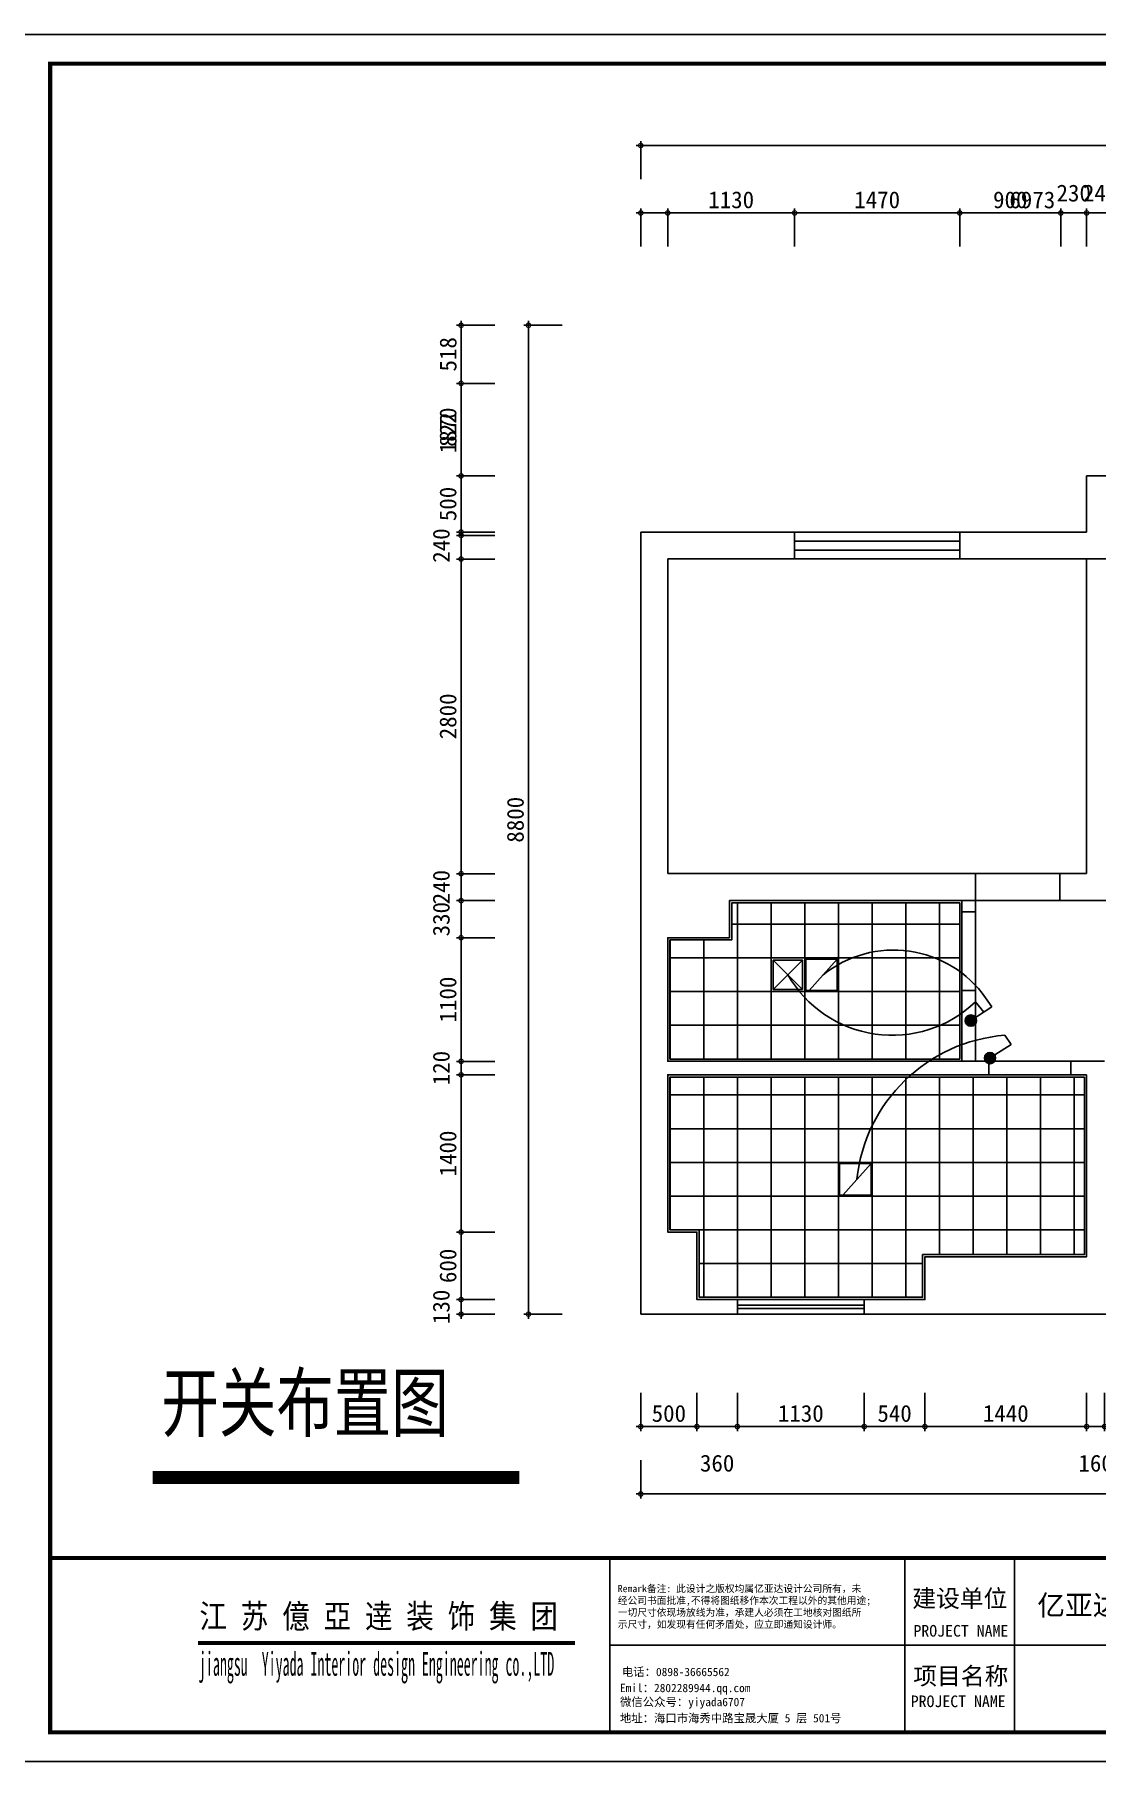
# Model space of a CAD drawing. Header units: millimetres. Extents: x 333665 to 510740, y -473522 to -395501.
# Drawn here: x 444590 to 454046, y -410869 to -395501 of the extents above; entities that cross this region are included whole.
import ezdxf

# ---------------------------------------------------------------- set-up
doc = ezdxf.new("R2010")
doc.units = ezdxf.units.MM
doc.header["$PDMODE"] = 35
doc.header["$PDSIZE"] = 20
for name, color, linetype in [('0-01图框模板说明', 2, 'Continuous'), ('0-02图框细线', 136, 'Continuous'), ('FLOOR', 8, 'Continuous'), ('TK', 7, 'Continuous'), ('WALL', 7, 'Continuous'), ('中', 33, 'Continuous'), ('填充', 8, 'Continuous'), ('柜', 3, 'Continuous'), ('细线', 250, 'Continuous')]:
    doc.layers.add(name, color=color, linetype=linetype)
doc.styles.add('-宋体', font='', dxfattribs={"width": 0.75})
doc.styles.add('H1', font='')
doc.styles.get("Standard").update_dxf_attribs({"font": 'txt', "bigfont": 'gbcbig.shx'})
doc.styles.add('标注文字', font='simhei.ttf')
doc.styles.add('黑体', font='simhei.ttf')
doc.styles.get('-宋体').set_extended_font_data('SimSun')
doc.styles.get('H1').set_extended_font_data('SimSun')
doc.dimstyles.new('最新标注', dxfattribs={"dimtxt": 150, "dimasz": 80, "dimexe": 40, "dimexo": 40, "dimgap": 40, "dimtad": 1, "dimdec": 0, "dimtxsty": '标注文字', "dimblk": 'DOTSMALL', "dimcen": 2.5, "dimdle": 40, "dimclrd": 46, "dimclre": 46, "dimclrt": 40, "dimadec": 0, "dimazin": 0, "dimtfac": 1, "dimtdec": 0, "dimtmove": 2, "dimatfit": 3, "dimldrblk": 'DOT', "dimfxl": 300, "dimfxlon": 1, "dimarcsym": 0})

# ---------------------------------------------------------------- blocks, each defined once
blk = doc.blocks.new('_DotSmall')
at = {"layer": 'FLOOR', "color": 0, "const_width": 0.5}
blk.add_lwpolyline([(-0.0625, 0, 1), (0.0625, 0, 1)], format="xyb", close=True, dxfattribs=at)
blk = doc.blocks.new('*D276')
at = {"color": 46, "lineweight": -2}
for p, q in [((450188, -397089), (451398, -397089)), ((450228, -397389), (450228, -397049)), ((451358, -397389), (451358, -397049))]:
    blk.add_line(p, q, dxfattribs=at)
at = {"layer": 'Defpoints', "color": 0, "lineweight": -3}
for p in [(451358, -397089), (450228, -400169), (451358, -400169)]:
    blk.add_point(p, dxfattribs=at)
at = {"color": 46, "lineweight": -2, "xscale": 80, "yscale": 80, "zscale": 80, "rotation": 180}
blk.add_blockref('_DotSmall', (450228, -397089), dxfattribs=at)
at = {"color": 46, "lineweight": -2, "xscale": 80, "yscale": 80, "zscale": 80}
blk.add_blockref('_DotSmall', (451358, -397089), dxfattribs=at)
at = {"color": 40, "lineweight": -3, "insert": (450793, -396973), "char_height": 150, "attachment_point": 5, "style": '标注文字'}
blk.add_mtext('1130', dxfattribs=at)
blk = doc.blocks.new('_Dot')
at = {"color": 0, "linetype": 'ByBlock', "lineweight": -2}
blk.add_line((-0.5, 0), (-1, 0), dxfattribs=at)
at = {"color": 0, "linetype": 'ByBlock', "const_width": 0.5}
blk.add_lwpolyline([(-0.25, 0, 1), (0.25, 0, 1)], format="xyb", close=True, dxfattribs=at)
blk = doc.blocks.new('*D277')
at = {"layer": 'Defpoints', "color": 0, "lineweight": -3, "ltscale": 400}
for p in [(452828, -397089), (452828, -399929), (451358, -400169)]:
    blk.add_point(p, dxfattribs=at)
at = {"layer": '细线', "color": 46, "lineweight": -2, "ltscale": 400}
for p, q in [((451318, -397089), (452868, -397089)), ((451358, -397389), (451358, -397049)), ((452828, -397389), (452828, -397049))]:
    blk.add_line(p, q, dxfattribs=at)
at = {"layer": '细线', "color": 46, "lineweight": -2, "ltscale": 400, "xscale": 80, "yscale": 80, "zscale": 80, "rotation": 180}
blk.add_blockref('_DotSmall', (451358, -397089), dxfattribs=at)
at = {"layer": '细线', "color": 46, "lineweight": -2, "ltscale": 400, "xscale": 80, "yscale": 80, "zscale": 80}
blk.add_blockref('_DotSmall', (452828, -397089), dxfattribs=at)
at = {"layer": '细线', "color": 40, "lineweight": -3, "ltscale": 400, "insert": (452093, -396973), "char_height": 150, "attachment_point": 5, "style": '标注文字'}
blk.add_mtext('1470', dxfattribs=at)
blk = doc.blocks.new('*D278')
at = {"color": 46, "lineweight": -2}
for p, q in [((452788, -397089), (453768, -397089)), ((452828, -397389), (452828, -397049)), ((453728, -397389), (453728, -397049))]:
    blk.add_line(p, q, dxfattribs=at)
at = {"layer": 'Defpoints', "color": 0, "lineweight": -3}
for p in [(453728, -397089), (452828, -399929), (453728, -400169)]:
    blk.add_point(p, dxfattribs=at)
at = {"color": 46, "lineweight": -2, "xscale": 80, "yscale": 80, "zscale": 80, "rotation": 180}
blk.add_blockref('_DotSmall', (452828, -397089), dxfattribs=at)
at = {"color": 46, "lineweight": -2, "xscale": 80, "yscale": 80, "zscale": 80}
blk.add_blockref('_DotSmall', (453728, -397089), dxfattribs=at)
at = {"color": 40, "lineweight": -3, "insert": (453278, -396973), "char_height": 150, "attachment_point": 5, "style": '标注文字'}
blk.add_mtext('900', dxfattribs=at)
blk = doc.blocks.new('*D273')
at = {"color": 46, "lineweight": -2}
for p, q in [((453688, -397089), (453998, -397089)), ((453728, -397389), (453728, -397049)), ((453958, -397389), (453958, -397049))]:
    blk.add_line(p, q, dxfattribs=at)
at = {"layer": 'Defpoints', "color": 0, "lineweight": -3}
for p in [(453958, -397089), (453728, -400169), (453958, -400699)]:
    blk.add_point(p, dxfattribs=at)
at = {"color": 46, "lineweight": -2, "xscale": 80, "yscale": 80, "zscale": 80, "rotation": 180}
blk.add_blockref('_DotSmall', (453728, -397089), dxfattribs=at)
at = {"color": 46, "lineweight": -2, "xscale": 80, "yscale": 80, "zscale": 80}
blk.add_blockref('_DotSmall', (453958, -397089), dxfattribs=at)
at = {"color": 40, "lineweight": -3, "insert": (453843, -396913), "char_height": 150, "attachment_point": 5, "style": '标注文字'}
blk.add_mtext('230', dxfattribs=at)
blk = doc.blocks.new('*D274')
at = {"color": 46, "lineweight": -2}
for p, q in [((453918, -397089), (454238, -397089)), ((453958, -397389), (453958, -397049)), ((454198, -397389), (454198, -397049))]:
    blk.add_line(p, q, dxfattribs=at)
at = {"layer": 'Defpoints', "color": 0, "lineweight": -3}
for p in [(454198, -397089), (453958, -400699), (454198, -400699)]:
    blk.add_point(p, dxfattribs=at)
at = {"color": 46, "lineweight": -2, "xscale": 80, "yscale": 80, "zscale": 80, "rotation": 180}
blk.add_blockref('_DotSmall', (453958, -397089), dxfattribs=at)
at = {"color": 46, "lineweight": -2, "xscale": 80, "yscale": 80, "zscale": 80}
blk.add_blockref('_DotSmall', (454198, -397089), dxfattribs=at)
at = {"color": 40, "lineweight": -3, "insert": (454078, -396913), "char_height": 150, "attachment_point": 5, "style": '标注文字'}
blk.add_mtext('240', dxfattribs=at)
blk = doc.blocks.new('*D285')
at = {"color": 46, "lineweight": -2}
for p, q in [((449948, -396489), (460538, -396489)), ((449988, -396789), (449988, -396449)), ((460498, -396789), (460498, -396449))]:
    blk.add_line(p, q, dxfattribs=at)
at = {"layer": 'Defpoints', "color": 0, "lineweight": -3}
for p in [(460498, -396489), (460498, -399429), (449988, -399929)]:
    blk.add_point(p, dxfattribs=at)
at = {"color": 46, "lineweight": -2, "xscale": 80, "yscale": 80, "zscale": 80, "rotation": 180}
blk.add_blockref('_DotSmall', (449988, -396489), dxfattribs=at)
at = {"color": 46, "lineweight": -2, "xscale": 80, "yscale": 80, "zscale": 80}
blk.add_blockref('_DotSmall', (460498, -396489), dxfattribs=at)
at = {"color": 40, "lineweight": -3, "insert": (455243, -396373), "char_height": 150, "attachment_point": 5, "style": '标注文字'}
blk.add_mtext('10510', dxfattribs=at)
blk = doc.blocks.new('*D286')
at = {"layer": 'Defpoints', "color": 0, "lineweight": -3, "ltscale": 400}
for p in [(448388, -406759), (450848, -406759), (450848, -406889)]:
    blk.add_point(p, dxfattribs=at)
at = {"layer": '细线', "color": 46, "lineweight": -2, "ltscale": 400}
for p, q in [((448688, -406759), (448348, -406759)), ((448388, -406929), (448388, -406719)), ((448688, -406889), (448348, -406889))]:
    blk.add_line(p, q, dxfattribs=at)
at = {"layer": '细线', "color": 46, "lineweight": -2, "ltscale": 400, "xscale": 80, "yscale": 80, "zscale": 80}
for p, rotation in [((448388, -406759), 90), ((448388, -406889), 270)]:
    blk.add_blockref('_DotSmall', p, dxfattribs=dict(at, rotation=rotation))
at = {"layer": '细线', "color": 40, "lineweight": -3, "ltscale": 400, "insert": (448212, -406824), "char_height": 150, "attachment_point": 5, "rotation": 90, "style": '标注文字'}
blk.add_mtext('130', dxfattribs=at)
blk = doc.blocks.new('*D287')
at = {"color": 46, "lineweight": -2}
for p, q in [((448688, -406159), (448348, -406159)), ((448388, -406799), (448388, -406119)), ((448688, -406759), (448348, -406759))]:
    blk.add_line(p, q, dxfattribs=at)
at = {"layer": 'Defpoints', "color": 0, "lineweight": -3}
for p in [(448388, -406159), (450488, -406159), (450848, -406759)]:
    blk.add_point(p, dxfattribs=at)
at = {"color": 46, "lineweight": -2, "xscale": 80, "yscale": 80, "zscale": 80}
for p, rotation in [((448388, -406159), 90), ((448388, -406759), 270)]:
    blk.add_blockref('_DotSmall', p, dxfattribs=dict(at, rotation=rotation))
at = {"color": 40, "lineweight": -3, "insert": (448272, -406459), "char_height": 150, "attachment_point": 5, "rotation": 90, "style": '标注文字'}
blk.add_mtext('600', dxfattribs=at)
blk = doc.blocks.new('*D288')
at = {"color": 46, "lineweight": -2}
for p, q in [((448688, -404759), (448348, -404759)), ((448388, -406199), (448388, -404719)), ((448688, -406159), (448348, -406159))]:
    blk.add_line(p, q, dxfattribs=at)
at = {"layer": 'Defpoints', "color": 0, "lineweight": -3}
for p in [(448388, -404759), (450228, -404759), (450488, -406159)]:
    blk.add_point(p, dxfattribs=at)
at = {"color": 46, "lineweight": -2, "xscale": 80, "yscale": 80, "zscale": 80}
for p, rotation in [((448388, -404759), 90), ((448388, -406159), 270)]:
    blk.add_blockref('_DotSmall', p, dxfattribs=dict(at, rotation=rotation))
at = {"color": 40, "lineweight": -3, "insert": (448272, -405459), "char_height": 150, "attachment_point": 5, "rotation": 90, "style": '标注文字'}
blk.add_mtext('1400', dxfattribs=at)
blk = doc.blocks.new('*D289')
at = {"color": 46, "lineweight": -2}
for p, q in [((448388, -404799), (448388, -404599)), ((448688, -404639), (448348, -404639)), ((448688, -404759), (448348, -404759))]:
    blk.add_line(p, q, dxfattribs=at)
at = {"layer": 'Defpoints', "color": 0, "lineweight": -3}
for p in [(448388, -404639), (450228, -404639), (450228, -404759)]:
    blk.add_point(p, dxfattribs=at)
at = {"color": 46, "lineweight": -2, "xscale": 80, "yscale": 80, "zscale": 80}
for p, rotation in [((448388, -404639), 90), ((448388, -404759), 270)]:
    blk.add_blockref('_DotSmall', p, dxfattribs=dict(at, rotation=rotation))
at = {"color": 40, "lineweight": -3, "insert": (448212, -404699), "char_height": 150, "attachment_point": 5, "rotation": 90, "style": '标注文字'}
blk.add_mtext('120', dxfattribs=at)
blk = doc.blocks.new('*D290')
at = {"color": 46, "lineweight": -2}
for p, q in [((448688, -403539), (448348, -403539)), ((448388, -404679), (448388, -403499)), ((448688, -404639), (448348, -404639))]:
    blk.add_line(p, q, dxfattribs=at)
at = {"layer": 'Defpoints', "color": 0, "lineweight": -3}
for p in [(448388, -403539), (450228, -403539), (450228, -404639)]:
    blk.add_point(p, dxfattribs=at)
at = {"color": 46, "lineweight": -2, "xscale": 80, "yscale": 80, "zscale": 80}
for p, rotation in [((448388, -403539), 90), ((448388, -404639), 270)]:
    blk.add_blockref('_DotSmall', p, dxfattribs=dict(at, rotation=rotation))
at = {"color": 40, "lineweight": -3, "insert": (448272, -404089), "char_height": 150, "attachment_point": 5, "rotation": 90, "style": '标注文字'}
blk.add_mtext('1100', dxfattribs=at)
blk = doc.blocks.new('*D291')
at = {"color": 46, "lineweight": -2}
for p, q in [((448688, -403209), (448348, -403209)), ((448388, -403579), (448388, -403169)), ((448688, -403539), (448348, -403539))]:
    blk.add_line(p, q, dxfattribs=at)
at = {"layer": 'Defpoints', "color": 0, "lineweight": -3}
for p in [(448388, -403209), (450778, -403209), (450228, -403539)]:
    blk.add_point(p, dxfattribs=at)
at = {"color": 46, "lineweight": -2, "xscale": 80, "yscale": 80, "zscale": 80}
for p, rotation in [((448388, -403209), 90), ((448388, -403539), 270)]:
    blk.add_blockref('_DotSmall', p, dxfattribs=dict(at, rotation=rotation))
at = {"color": 40, "lineweight": -3, "insert": (448212, -403374), "char_height": 150, "attachment_point": 5, "rotation": 90, "style": '标注文字'}
blk.add_mtext('330', dxfattribs=at)
blk = doc.blocks.new('*D292')
at = {"color": 46, "lineweight": -2}
for p, q in [((448388, -403249), (448388, -402929)), ((448688, -402969), (448348, -402969)), ((448688, -403209), (448348, -403209))]:
    blk.add_line(p, q, dxfattribs=at)
at = {"layer": 'Defpoints', "color": 0, "lineweight": -3}
for p in [(448388, -402969), (450228, -402969), (450778, -403209)]:
    blk.add_point(p, dxfattribs=at)
at = {"color": 46, "lineweight": -2, "xscale": 80, "yscale": 80, "zscale": 80}
for p, rotation in [((448388, -402969), 90), ((448388, -403209), 270)]:
    blk.add_blockref('_DotSmall', p, dxfattribs=dict(at, rotation=rotation))
at = {"color": 40, "lineweight": -3, "insert": (448212, -403089), "char_height": 150, "attachment_point": 5, "rotation": 90, "style": '标注文字'}
blk.add_mtext('240', dxfattribs=at)
blk = doc.blocks.new('*D293')
at = {"color": 46, "lineweight": -2}
for p, q in [((448688, -400169), (448348, -400169)), ((448388, -403009), (448388, -400129)), ((448688, -402969), (448348, -402969))]:
    blk.add_line(p, q, dxfattribs=at)
at = {"layer": 'Defpoints', "color": 0, "lineweight": -3}
for p in [(448388, -400169), (450228, -400169), (450228, -402969)]:
    blk.add_point(p, dxfattribs=at)
at = {"color": 46, "lineweight": -2, "xscale": 80, "yscale": 80, "zscale": 80}
for p, rotation in [((448388, -400169), 90), ((448388, -402969), 270)]:
    blk.add_blockref('_DotSmall', p, dxfattribs=dict(at, rotation=rotation))
at = {"color": 40, "lineweight": -3, "insert": (448272, -401569), "char_height": 150, "attachment_point": 5, "rotation": 90, "style": '标注文字'}
blk.add_mtext('2800', dxfattribs=at)
blk = doc.blocks.new('*D294')
at = {"color": 46, "lineweight": -2}
for p, q in [((448688, -399929), (448348, -399929)), ((448388, -400209), (448388, -399889)), ((448688, -400169), (448348, -400169))]:
    blk.add_line(p, q, dxfattribs=at)
at = {"layer": 'Defpoints', "color": 0, "lineweight": -3}
for p in [(448388, -399929), (449988, -399929), (450228, -400169)]:
    blk.add_point(p, dxfattribs=at)
at = {"color": 46, "lineweight": -2, "xscale": 80, "yscale": 80, "zscale": 80}
for p, rotation in [((448388, -399929), 90), ((448388, -400169), 270)]:
    blk.add_blockref('_DotSmall', p, dxfattribs=dict(at, rotation=rotation))
at = {"color": 40, "lineweight": -3, "insert": (448212, -400049), "char_height": 150, "attachment_point": 5, "rotation": 90, "style": '标注文字'}
blk.add_mtext('240', dxfattribs=at)
blk = doc.blocks.new('*D295')
at = {"color": 46, "lineweight": -2}
for p, q in [((448388, -399969), (448388, -399389)), ((448688, -399429), (448348, -399429)), ((448688, -399929), (448348, -399929))]:
    blk.add_line(p, q, dxfattribs=at)
at = {"layer": 'Defpoints', "color": 0, "lineweight": -3}
for p in [(448388, -399429), (453958, -399429), (449988, -399929)]:
    blk.add_point(p, dxfattribs=at)
at = {"color": 46, "lineweight": -2, "xscale": 80, "yscale": 80, "zscale": 80}
for p, rotation in [((448388, -399429), 90), ((448388, -399929), 270)]:
    blk.add_blockref('_DotSmall', p, dxfattribs=dict(at, rotation=rotation))
at = {"color": 40, "lineweight": -3, "insert": (448272, -399679), "char_height": 150, "attachment_point": 5, "rotation": 90, "style": '标注文字'}
blk.add_mtext('500', dxfattribs=at)
blk = doc.blocks.new('*D296')
at = {"color": 46, "lineweight": -2}
for p, q in [((448688, -398606), (448348, -398606)), ((448388, -399469), (448388, -398566)), ((448688, -399429), (448348, -399429))]:
    blk.add_line(p, q, dxfattribs=at)
at = {"layer": 'Defpoints', "color": 0, "lineweight": -3}
for p in [(448388, -398606), (456558, -398606), (453958, -399429)]:
    blk.add_point(p, dxfattribs=at)
at = {"color": 46, "lineweight": -2, "xscale": 80, "yscale": 80, "zscale": 80}
for p, rotation in [((448388, -398606), 90), ((448388, -399429), 270)]:
    blk.add_blockref('_DotSmall', p, dxfattribs=dict(at, rotation=rotation))
at = {"color": 40, "lineweight": -3, "insert": (448273, -399017), "char_height": 150, "attachment_point": 5, "rotation": 90, "style": '标注文字'}
blk.add_mtext('822', dxfattribs=at)
blk = doc.blocks.new('*D297')
at = {"layer": 'Defpoints', "color": 0, "lineweight": -3, "ltscale": 400}
for p in [(448388, -398089), (456961, -398089), (456558, -398606)]:
    blk.add_point(p, dxfattribs=at)
at = {"layer": '细线', "color": 46, "lineweight": -2, "ltscale": 400}
for p, q in [((448688, -398089), (448348, -398089)), ((448388, -398646), (448388, -398049)), ((448688, -398606), (448348, -398606))]:
    blk.add_line(p, q, dxfattribs=at)
at = {"layer": '细线', "color": 46, "lineweight": -2, "ltscale": 400, "xscale": 80, "yscale": 80, "zscale": 80}
for p, rotation in [((448388, -398089), 90), ((448388, -398606), 270)]:
    blk.add_blockref('_DotSmall', p, dxfattribs=dict(at, rotation=rotation))
at = {"layer": '细线', "color": 40, "lineweight": -3, "ltscale": 400, "insert": (448273, -398347), "char_height": 150, "attachment_point": 5, "rotation": 90, "style": '标注文字'}
blk.add_mtext('518', dxfattribs=at)
blk = doc.blocks.new('*D298')
at = {"layer": 'Defpoints', "color": 0, "lineweight": -3, "ltscale": 400}
for p in [(456961, -398089), (448388, -399959), (456408, -399959)]:
    blk.add_point(p, dxfattribs=at)
at = {"layer": '细线', "color": 46, "lineweight": -2, "ltscale": 400}
for p, q in [((448688, -398089), (448348, -398089)), ((448388, -398049), (448388, -399999)), ((448688, -399959), (448348, -399959))]:
    blk.add_line(p, q, dxfattribs=at)
at = {"layer": '细线', "color": 46, "lineweight": -2, "ltscale": 400, "xscale": 80, "yscale": 80, "zscale": 80}
for p, rotation in [((448388, -398089), 90), ((448388, -399959), 270)]:
    blk.add_blockref('_DotSmall', p, dxfattribs=dict(at, rotation=rotation))
at = {"layer": '细线', "color": 40, "lineweight": -3, "ltscale": 400, "insert": (448272, -399024), "char_height": 150, "attachment_point": 5, "rotation": 90, "style": '标注文字'}
blk.add_mtext('1870', dxfattribs=at)
blk = doc.blocks.new('*D299')
at = {"layer": 'Defpoints', "color": 0, "lineweight": -3, "ltscale": 400}
for p in [(456961, -397089), (456961, -398089), (449988, -406889)]:
    blk.add_point(p, dxfattribs=at)
at = {"layer": '细线', "color": 46, "lineweight": -2, "ltscale": 400}
for p, q in [((449948, -397089), (457001, -397089)), ((449988, -397389), (449988, -397049)), ((456961, -397389), (456961, -397049))]:
    blk.add_line(p, q, dxfattribs=at)
at = {"layer": '细线', "color": 46, "lineweight": -2, "ltscale": 400, "xscale": 80, "yscale": 80, "zscale": 80, "rotation": 180}
blk.add_blockref('_DotSmall', (449988, -397089), dxfattribs=at)
at = {"layer": '细线', "color": 46, "lineweight": -2, "ltscale": 400, "xscale": 80, "yscale": 80, "zscale": 80}
blk.add_blockref('_DotSmall', (456961, -397089), dxfattribs=at)
at = {"layer": '细线', "color": 40, "lineweight": -3, "ltscale": 400, "insert": (453474, -396974), "char_height": 150, "attachment_point": 5, "style": '标注文字'}
blk.add_mtext('6973', dxfattribs=at)
blk = doc.blocks.new('*D300')
at = {"layer": 'Defpoints', "color": 0, "lineweight": -3, "ltscale": 400}
for p in [(448988, -398089), (456961, -398089), (449988, -406889)]:
    blk.add_point(p, dxfattribs=at)
at = {"layer": '细线', "color": 46, "lineweight": -2, "ltscale": 400}
for p, q in [((449288, -398089), (448948, -398089)), ((448988, -406929), (448988, -398049)), ((449288, -406889), (448948, -406889))]:
    blk.add_line(p, q, dxfattribs=at)
at = {"layer": '细线', "color": 46, "lineweight": -2, "ltscale": 400, "xscale": 80, "yscale": 80, "zscale": 80}
for p, rotation in [((448988, -398089), 90), ((448988, -406889), 270)]:
    blk.add_blockref('_DotSmall', p, dxfattribs=dict(at, rotation=rotation))
at = {"layer": '细线', "color": 40, "lineweight": -3, "ltscale": 400, "insert": (448872, -402489), "char_height": 150, "attachment_point": 5, "rotation": 90, "style": '标注文字'}
blk.add_mtext('8800', dxfattribs=at)
blk = doc.blocks.new('*D301')
at = {"layer": 'Defpoints', "color": 0, "lineweight": -3, "ltscale": 400}
for p in [(450488, -406759), (449988, -406889), (450488, -407889)]:
    blk.add_point(p, dxfattribs=at)
at = {"layer": '细线', "color": 46, "lineweight": -2, "ltscale": 400}
for p, q in [((449988, -407589), (449988, -407929)), ((450488, -407589), (450488, -407929)), ((449948, -407889), (450528, -407889))]:
    blk.add_line(p, q, dxfattribs=at)
at = {"layer": '细线', "color": 46, "lineweight": -2, "ltscale": 400, "xscale": 80, "yscale": 80, "zscale": 80, "rotation": 180}
blk.add_blockref('_DotSmall', (449988, -407889), dxfattribs=at)
at = {"layer": '细线', "color": 46, "lineweight": -2, "ltscale": 400, "xscale": 80, "yscale": 80, "zscale": 80}
blk.add_blockref('_DotSmall', (450488, -407889), dxfattribs=at)
at = {"layer": '细线', "color": 40, "lineweight": -3, "ltscale": 400, "insert": (450238, -407773), "char_height": 150, "attachment_point": 5, "style": '标注文字'}
blk.add_mtext('500', dxfattribs=at)
blk = doc.blocks.new('*D302')
at = {"layer": 'Defpoints', "color": 0, "lineweight": -3, "ltscale": 400}
for p in [(450488, -406759), (450848, -406759), (450848, -407889)]:
    blk.add_point(p, dxfattribs=at)
at = {"layer": '细线', "color": 46, "lineweight": -2, "ltscale": 400}
for p, q in [((450488, -407589), (450488, -407929)), ((450848, -407589), (450848, -407929)), ((450448, -407889), (450888, -407889))]:
    blk.add_line(p, q, dxfattribs=at)
at = {"layer": '细线', "color": 46, "lineweight": -2, "ltscale": 400, "xscale": 80, "yscale": 80, "zscale": 80, "rotation": 180}
blk.add_blockref('_DotSmall', (450488, -407889), dxfattribs=at)
at = {"layer": '细线', "color": 46, "lineweight": -2, "ltscale": 400, "xscale": 80, "yscale": 80, "zscale": 80}
blk.add_blockref('_DotSmall', (450848, -407889), dxfattribs=at)
at = {"layer": '细线', "color": 40, "lineweight": -3, "ltscale": 400, "insert": (450668, -408216), "char_height": 150, "attachment_point": 5, "style": '标注文字'}
blk.add_mtext('360', dxfattribs=at)
blk = doc.blocks.new('*D303')
at = {"layer": 'Defpoints', "color": 0, "lineweight": -3, "ltscale": 400}
for p in [(450848, -406759), (451978, -406759), (451978, -407889)]:
    blk.add_point(p, dxfattribs=at)
at = {"layer": '细线', "color": 46, "lineweight": -2, "ltscale": 400}
for p, q in [((450848, -407589), (450848, -407929)), ((451978, -407589), (451978, -407929)), ((450808, -407889), (452018, -407889))]:
    blk.add_line(p, q, dxfattribs=at)
at = {"layer": '细线', "color": 46, "lineweight": -2, "ltscale": 400, "xscale": 80, "yscale": 80, "zscale": 80, "rotation": 180}
blk.add_blockref('_DotSmall', (450848, -407889), dxfattribs=at)
at = {"layer": '细线', "color": 46, "lineweight": -2, "ltscale": 400, "xscale": 80, "yscale": 80, "zscale": 80}
blk.add_blockref('_DotSmall', (451978, -407889), dxfattribs=at)
at = {"layer": '细线', "color": 40, "lineweight": -3, "ltscale": 400, "insert": (451413, -407773), "char_height": 150, "attachment_point": 5, "style": '标注文字'}
blk.add_mtext('1130', dxfattribs=at)
blk = doc.blocks.new('*D304')
at = {"layer": 'Defpoints', "color": 0, "lineweight": -3, "ltscale": 400}
for p in [(451978, -406759), (452518, -406759), (452518, -407889)]:
    blk.add_point(p, dxfattribs=at)
at = {"layer": '细线', "color": 46, "lineweight": -2, "ltscale": 400}
for p, q in [((451978, -407589), (451978, -407929)), ((452518, -407589), (452518, -407929)), ((451938, -407889), (452558, -407889))]:
    blk.add_line(p, q, dxfattribs=at)
at = {"layer": '细线', "color": 46, "lineweight": -2, "ltscale": 400, "xscale": 80, "yscale": 80, "zscale": 80, "rotation": 180}
blk.add_blockref('_DotSmall', (451978, -407889), dxfattribs=at)
at = {"layer": '细线', "color": 46, "lineweight": -2, "ltscale": 400, "xscale": 80, "yscale": 80, "zscale": 80}
blk.add_blockref('_DotSmall', (452518, -407889), dxfattribs=at)
at = {"layer": '细线', "color": 40, "lineweight": -3, "ltscale": 400, "insert": (452248, -407773), "char_height": 150, "attachment_point": 5, "style": '标注文字'}
blk.add_mtext('540', dxfattribs=at)
blk = doc.blocks.new('*D305')
at = {"color": 46, "lineweight": -2}
for p, q in [((452518, -407589), (452518, -407929)), ((453958, -407589), (453958, -407929)), ((452478, -407889), (453998, -407889))]:
    blk.add_line(p, q, dxfattribs=at)
at = {"layer": 'Defpoints', "color": 0, "lineweight": -3}
for p in [(453958, -406379), (452518, -406759), (453958, -407889)]:
    blk.add_point(p, dxfattribs=at)
at = {"color": 46, "lineweight": -2, "xscale": 80, "yscale": 80, "zscale": 80, "rotation": 180}
blk.add_blockref('_DotSmall', (452518, -407889), dxfattribs=at)
at = {"color": 46, "lineweight": -2, "xscale": 80, "yscale": 80, "zscale": 80}
blk.add_blockref('_DotSmall', (453958, -407889), dxfattribs=at)
at = {"color": 40, "lineweight": -3, "insert": (453238, -407773), "char_height": 150, "attachment_point": 5, "style": '标注文字'}
blk.add_mtext('1440', dxfattribs=at)
blk = doc.blocks.new('*D306')
at = {"color": 46, "lineweight": -2}
for p, q in [((453958, -407589), (453958, -407929)), ((454118, -407589), (454118, -407929)), ((453918, -407889), (454158, -407889))]:
    blk.add_line(p, q, dxfattribs=at)
at = {"layer": 'Defpoints', "color": 0, "lineweight": -3}
for p in [(453958, -406379), (454118, -406649), (454118, -407889)]:
    blk.add_point(p, dxfattribs=at)
at = {"color": 46, "lineweight": -2, "xscale": 80, "yscale": 80, "zscale": 80, "rotation": 180}
blk.add_blockref('_DotSmall', (453958, -407889), dxfattribs=at)
at = {"color": 46, "lineweight": -2, "xscale": 80, "yscale": 80, "zscale": 80}
blk.add_blockref('_DotSmall', (454118, -407889), dxfattribs=at)
at = {"color": 40, "lineweight": -3, "insert": (454038, -408216), "char_height": 150, "attachment_point": 5, "style": '标注文字'}
blk.add_mtext('160', dxfattribs=at)
blk = doc.blocks.new('*D310')
at = {"layer": 'Defpoints', "color": 0, "lineweight": -3, "ltscale": 400}
for p in [(449988, -406889), (460498, -406889), (460498, -408489)]:
    blk.add_point(p, dxfattribs=at)
at = {"layer": '细线', "color": 46, "lineweight": -2, "ltscale": 400}
for p, q in [((449988, -408189), (449988, -408529)), ((460498, -408189), (460498, -408529)), ((449948, -408489), (460538, -408489))]:
    blk.add_line(p, q, dxfattribs=at)
at = {"layer": '细线', "color": 46, "lineweight": -2, "ltscale": 400, "xscale": 80, "yscale": 80, "zscale": 80, "rotation": 180}
blk.add_blockref('_DotSmall', (449988, -408489), dxfattribs=at)
at = {"layer": '细线', "color": 46, "lineweight": -2, "ltscale": 400, "xscale": 80, "yscale": 80, "zscale": 80}
blk.add_blockref('_DotSmall', (460498, -408489), dxfattribs=at)
at = {"layer": '细线', "color": 40, "lineweight": -3, "ltscale": 400, "insert": (455243, -408373), "char_height": 150, "attachment_point": 5, "style": '标注文字'}
blk.add_mtext('10510', dxfattribs=at)
blk = doc.blocks.new('A$C6D176DAC')
at = {"layer": '中', "linetype": 'Continuous'}
blk.add_hatch(color=256, dxfattribs=at).paths.add_polyline_path([(267, 50, 1), (167, 50, 1)])
for p, q in [((74, 222), (0, 157)), ((185, 88), (74, 222))]:
    blk.add_line(p, q, dxfattribs=at)
blk.add_circle((217, 50), 50, dxfattribs=at)

msp = doc.modelspace()

# ---------------------------------------------------------------- hatches: boundary and pattern name
at = {"lineweight": -3}
h = msp.add_hatch(dxfattribs=at)
h.set_pattern_fill('_USER', color=8, scale=300, style=0, double=1, pattern_type=0)
h.set_pattern_definition([(0, (450248.02, -404618.64), (0, 300), []), (90, (450248.02, -404618.64), (-300, 2e-14), [])])
h.paths.add_polyline_path([(452828, -403308.6), (452828, -403228.6), (450798, -403228.6), (450798, -403558.6), (450248, -403558.6), (450248, -404618.6), (452828, -404618.6), (452828, -404008.6)])
h = msp.add_hatch(dxfattribs=at)
h.set_pattern_fill('_USER', color=8, scale=300, style=0, double=1, pattern_type=0)
h.set_pattern_definition([(0, (450248.02, -406738.64), (0, 300), []), (90, (450248.02, -406738.64), (-300, 2e-14), [])])
h.paths.add_polyline_path([(452498, -406358.6), (453118, -406358.6), (453938, -406358.6), (453938, -404778.6), (453818, -404778.6), (453088, -404778.6), (450248, -404778.6), (450248, -406138.6), (450508, -406138.6), (450508, -406738.6), (450848, -406738.6), (451978, -406738.6), (452498, -406738.6)])

# ---------------------------------------------------------------- linework, layer by layer
at = {"color": 0, "lineweight": -3}
for p, q in [((453958, -399428.6), (454493, -399428.6)), ((453958, -399428.6), (453958, -399928.6)), ((449988, -406888.6), (449988, -399928.6)), ((449988, -399928.6), (451358, -399928.6)), ((452828, -399928.6), (453958, -399928.6)), ((450228, -400168.6), (451358, -400168.6)), ((450228, -402968.6), (450228, -400168.6)), ((452828, -400168.6), (453728, -400168.6)), ((453958, -402968.6), (453958, -400168.6)), ((450228, -402968.6), (452968, -402968.6)), ((452968, -403208.6), (452968, -402968.6)), ((453718, -403208.6), (453718, -402968.6)), ((453718, -402968.6), (453958, -402968.6)), ((450778, -403538.6), (450778, -403208.6)), ((450778, -403208.6), (452968, -403208.6)), ((452848, -403308.6), (452848, -403208.6)), ((452848, -403208.6), (452848, -403308.6)), ((452848, -403208.6), (452898, -403208.6)), ((452848, -403308.6), (452848, -403208.6)), ((452968, -403308.6), (452968, -403208.6)), ((452968, -403308.6), (452968, -403208.6)), ((454288, -403208.6), (453718, -403208.6)), ((452848, -403308.6), (452968, -403308.6)), ((450228, -404638.6), (450228, -403538.6)), ((450228, -403538.6), (450778, -403538.6)), ((452848, -404638.6), (452848, -404008.6)), ((452848, -404008.6), (452968, -404008.6)), ((452848, -404638.6), (452848, -404008.6)), ((452968, -404638.6), (452968, -404008.6)), ((452968, -404638.6), (452968, -404008.6)), ((450228, -404638.6), (450228, -404308.6)), ((453088, -404638.6), (450228, -404638.6)), ((450228, -406158.6), (450228, -404758.6)), ((453088, -404758.6), (450228, -404758.6)), ((452898, -404638.6), (452948, -404638.6)), ((453088, -404638.6), (453088, -404758.6)), ((453088, -404638.6), (453818, -404638.6)), ((453088, -404758.6), (453818, -404758.6)), ((454118, -404638.6), (453818, -404638.6)), ((453818, -404638.6), (453818, -404758.6)), ((453818, -404758.6), (453958, -404758.6)), ((453958, -404758.6), (453958, -406378.6)), ((450488, -406158.6), (450228, -406158.6)), ((450488, -406758.6), (450488, -406158.6)), ((453118, -406378.6), (452518, -406378.6)), ((452518, -406378.6), (452518, -406758.6)), ((453958, -406378.6), (453118, -406378.6)), ((450848, -406758.6), (450488, -406758.6)), ((452518, -406758.6), (451978, -406758.6)), ((450848, -406888.6), (449988, -406888.6)), ((457018, -406888.6), (451978, -406888.6))]:
    msp.add_line(p, q, dxfattribs=at)
at = {"color": 1, "lineweight": -3}
for p, q in [((451358, -400168.6), (451358, -399928.6)), ((452828, -400168.6), (452828, -399928.6)), ((454198, -400168.6), (453728, -400168.6)), ((451738, -403728.6), (451487.8, -404008.6)), ((452038, -405548.6), (451787.8, -405828.6)), ((450848, -406758.6), (450848, -406888.6)), ((451978, -406758.6), (451978, -406888.6))]:
    msp.add_line(p, q, dxfattribs=at)
at = {"color": 3, "lineweight": -3}
for p, q in [((451358, -399928.6), (452828, -399928.6)), ((451358, -400008.6), (452828, -400008.6)), ((451358, -400088.6), (452828, -400088.6)), ((451358, -400168.6), (452828, -400168.6)), ((451978, -406758.6), (450848, -406758.6)), ((451978, -406808.6), (450848, -406808.6)), ((451978, -406838.6), (450848, -406838.6)), ((451978, -406888.6), (450848, -406888.6))]:
    msp.add_line(p, q, dxfattribs=at)
at = {"color": 1, "lineweight": -3}
for points in [[(452968, -402968.6), (453718, -402968.6), (453718, -403208.6), (452968, -403208.6)], [(452828, -403308.6), (452828, -403228.6), (450798, -403228.6), (450798, -403558.6), (450248, -403558.6), (450248, -404618.6), (452828, -404618.6), (452828, -404008.6)], [(452848, -403208.6), (452968, -403208.6), (452968, -403308.6), (452848, -403308.6)], [(452848, -403308.6), (452968, -403308.6), (452968, -404008.6), (452848, -404008.6)], [(451148, -403718.6), (451448, -403718.6), (451448, -404018.6), (451148, -404018.6)], [(451448, -404018.6), (451748, -404018.6), (451748, -403718.6), (451448, -403718.6)], [(452968, -404638.6), (452848, -404638.6), (452848, -404008.6), (452968, -404008.6)], [(453938, -404778.6), (453818, -404778.6), (453088, -404778.6), (450248, -404778.6), (450248, -406138.6), (450508, -406138.6), (450508, -406738.6), (450848, -406738.6), (451978, -406738.6), (452498, -406738.6), (452498, -406358.6), (453118, -406358.6), (453938, -406358.6)], [(451748, -405838.6), (452048, -405838.6), (452048, -405538.6), (451748, -405538.6)], [(451758, -405828.6), (452038, -405828.6), (452038, -405548.6), (451758, -405548.6)]]:
    msp.add_lwpolyline(points, close=True, dxfattribs=at)
at = {"color": 8, "lineweight": -3}
for points in [[(451168, -403738.6), (451428, -403738.6), (451428, -403998.6), (451168, -403998.6)], [(451458, -404008.6), (451738, -404008.6), (451738, -403728.6), (451458, -403728.6)]]:
    msp.add_lwpolyline(points, close=True, dxfattribs=at)
for points in [[(451428, -403738.6), (451168, -403998.6)], [(451428, -403998.6), (451168, -403738.6)]]:
    msp.add_lwpolyline(points, dxfattribs=at)
msp.add_lwpolyline([(453041.2, -404201.3), (452968, -404109.6)])
at = {"color": 1, "lineweight": -3}
for centre, radius, start, end in [((452239.5, -404649.8), 1001.4, 35.15446, 128.73616), ((452227.3, -403335.8), 1071.2, 209.82937, 313.75284), ((453341.6, -405838.9), 1436.6, 94.4943, 173.99536)]:
    msp.add_arc(centre, radius, start, end, dxfattribs=at)
at = {"layer": '0-01图框模板说明', "color": 2, "const_width": 37.5}
msp.add_lwpolyline([(465945, -395760.2), (465945, -410610.7), (444729.9, -410610.7), (444729.9, -395760.2)], close=True, dxfattribs=at)
msp.add_lwpolyline([(465945, -409058.4), (444727, -409058.4)], dxfattribs=at)
at = {"layer": '0-02图框细线'}
for p, q in [((449711, -410610.7), (449711, -409058.4)), ((452338.3, -410619.4), (452338.3, -409058.4)), ((453315.7, -410619.4), (453315.7, -409058.4)), ((449711, -409834.5), (465945, -409834.5))]:
    msp.add_line(p, q, dxfattribs=at)
msp.add_lwpolyline([(466203.7, -395501.4), (466203.7, -410869.4), (444471.2, -410869.4), (444471.2, -395501.4)], close=True, dxfattribs=at)
at = {"layer": '0-02图框细线', "ltscale": 0.2, "const_width": 34.5}
msp.add_lwpolyline([(446046.4, -409815.9), (449401.2, -409815.9)], dxfattribs=at)
at = {"layer": '填充', "color": 2, "ltscale": 20, "const_width": 114.8}
msp.add_lwpolyline([(445641, -408341.8), (448906, -408341.8)], dxfattribs=at)
at = {"layer": '柜', "color": 2}
for points in [[(452848, -403308.6), (452848, -403208.6), (450778, -403208.6), (450778, -403538.6), (450228, -403538.6), (450228, -404638.6), (452848, -404638.6), (452848, -404008.6)], [(453958, -404758.6), (453818, -404758.6), (453088, -404758.6), (450228, -404758.6), (450228, -406158.6), (450488, -406158.6), (450488, -406758.6), (450848, -406758.6), (451978, -406758.6), (452518, -406758.6), (452518, -406378.6), (453118, -406378.6), (453958, -406378.6)]]:
    msp.add_lwpolyline(points, close=True, dxfattribs=at)

# ---------------------------------------------------------------- block references
for p, rotation in [((452902.8, -404054.8), 263.2512271348025), ((453073.6, -404388.4), 263.2512271348016)]:
    msp.add_blockref('A$C6D176DAC', p, dxfattribs=dict(rotation=rotation))

# ---------------------------------------------------------------- texts
at = {"layer": '0-02图框细线'}
for s, insert, char_height, attachment_point in [('{\\fSimHei|b0|i0|c134|p2;Remark备注: 此设计之版权均属亿亚达设计公司所有，未\\P经公司书面批准,不得将图纸移作本次工程以外的其他用途;\\P一切尺寸依现场放线为准，承建人必须在工地核对图纸所\\P示尺寸，如发现有任何矛盾处，应立即通知设计师。}', (449783.3, -409690.3), 63.607, 7), ('{\\fSimSun|b0|i0|c134|p2;建设单位}', (452405.6, -409427), 155.232, 4), ('{\\fSimSun|b0|i0|c134|p2;PROJECT NAME}', (452415.9, -409707.7), 103.488, 4), ('{\\fSimSun|b0|i0|c134|p2;项目名称}', (452414.1, -410117.4), 155.232, 4), ('{\\fSimSun|b0|i0|c134|p2;电话：0898-36665562  }', (449819.8, -410076.7), 74.208, 4), ('{\\fSimSun|b0|i0|c134|p2;微信公众号：yiyada6707}', (449803.2, -410351.1), 74.208, 4), ('{\\fSimSun|b0|i0|c134|p2;Emil：2802289944.qq.com}', (449803.2, -410226.1), 74.208, 4), ('{\\fSimSun|b0|i0|c134|p2;PROJECT NAME}', (452391.8, -410335), 103.488, 4), ('{\\fSimSun|b0|i0|c134|p2;地址：海口市海秀中路宝晟大厦 5 层 501号}', (449802.2, -410488.9), 74.208, 4)]:
    msp.add_mtext(s, dxfattribs=dict(at, insert=insert, char_height=char_height, attachment_point=attachment_point))
at = {"layer": '0-02图框细线', "insert": (455000.5, -409490.1), "char_height": 181.104, "attachment_point": 5, "style": '黑体'}
msp.add_mtext('亿亚达装饰集团海南分公司', dxfattribs=at)
at = {"layer": 'TK', "color": 150, "style": 'H1'}
for s, width, p in [('江 苏 億 亞 逹 装 饰 集 团', 0.85, (446057.9, -409682.9)), ('jiangsu  Yiyada Interior design Engineering co.,LTD', 0.43, (446054.5, -410106.8))]:
    msp.add_text(s, height=212.024, dxfattribs=dict(at, width=width)).set_placement(p)
at = {"layer": 'WALL', "color": 2, "insert": (445720.5, -407426.5), "char_height": 800, "width": 7394.405, "attachment_point": 1, "style": '-宋体'}
msp.add_mtext('{\\H0.625x;\\C3;开关布置图}', dxfattribs=at)

# ---------------------------------------------------------------- dimensions: what is measured, and where the dimension line sits
at = {"color": 0, "lineweight": -3}
for base, p1, p2, picture, middle in [((460498, -396488.6), (449988, -399928.6), (460498, -399428.6), '*D285', (455243, -396372.8)), ((451358, -397088.6), (450228, -400168.6), (451358, -400168.6), '*D276', (450793, -396972.8)), ((453728, -397088.6), (452828, -399928.6), (453728, -400168.6), '*D278', (453278, -396972.8)), ((453958, -397088.6), (453728, -400168.6), (453958, -400698.6), '*D273', (453843, -396912.8)), ((454198, -397088.6), (453958, -400698.6), (454198, -400698.6), '*D274', (454078, -396912.8)), ((453958, -407888.6), (452518, -406758.6), (453958, -406378.6), '*D305', (453238, -407772.8)), ((454118, -407888.6), (453958, -406378.6), (454118, -406648.6), '*D306', (454038, -408216.2))]:
    dim = msp.add_linear_dim(base=base, p1=p1, p2=p2, dimstyle='最新标注', dxfattribs=at)
    dim.commit()
    dim.dimension.update_dxf_attribs({"geometry": picture, "text_midpoint": middle})
for base, p1, p2, picture, middle in [((448388, -398606.3), (453958, -399428.6), (456558, -398606.3), '*D296', (448273, -399017.5)), ((448388, -399428.6), (449988, -399928.6), (453958, -399428.6), '*D295', (448272.2, -399678.6)), ((448388, -399928.6), (450228, -400168.6), (449988, -399928.6), '*D294', (448212.2, -400048.6)), ((448388, -400168.6), (450228, -402968.6), (450228, -400168.6), '*D293', (448272.2, -401568.6)), ((448388, -402968.6), (450778, -403208.6), (450228, -402968.6), '*D292', (448212.2, -403088.6)), ((448388, -403208.6), (450228, -403538.6), (450778, -403208.6), '*D291', (448212.2, -403373.6)), ((448388, -403538.6), (450228, -404638.6), (450228, -403538.6), '*D290', (448272.2, -404088.6)), ((448388, -404638.6), (450228, -404758.6), (450228, -404638.6), '*D289', (448212.2, -404698.6)), ((448388, -404758.6), (450488, -406158.6), (450228, -404758.6), '*D288', (448272.2, -405458.6)), ((448388, -406158.6), (450848, -406758.6), (450488, -406158.6), '*D287', (448272.2, -406458.6))]:
    dim = msp.add_linear_dim(base=base, p1=p1, p2=p2, angle=90, dimstyle='最新标注', dxfattribs=at)
    dim.commit()
    dim.dimension.update_dxf_attribs({"geometry": picture, "text_midpoint": middle})
at = {"layer": '细线', "color": 2, "lineweight": -3, "ltscale": 400}
for base, p1, p2, picture, middle in [((456960.6, -397088.6), (449988, -406888.6), (456960.6, -398088.6), '*D299', (453474.3, -396973.6)), ((452828, -397088.6), (451358, -400168.6), (452828, -399928.6), '*D277', (452093, -396972.8)), ((450488, -407888.6), (449988, -406888.6), (450488, -406758.6), '*D301', (450238, -407772.8)), ((450848, -407888.6), (450488, -406758.6), (450848, -406758.6), '*D302', (450668, -408216.2)), ((451978, -407888.6), (450848, -406758.6), (451978, -406758.6), '*D303', (451413, -407772.8)), ((452518, -407888.6), (451978, -406758.6), (452518, -406758.6), '*D304', (452248, -407772.8)), ((460498, -408488.6), (449988, -406888.6), (460498, -406888.6), '*D310', (455243, -408372.8))]:
    dim = msp.add_linear_dim(base=base, p1=p1, p2=p2, dimstyle='最新标注', dxfattribs=at)
    dim.commit()
    dim.dimension.update_dxf_attribs({"geometry": picture, "text_midpoint": middle})
for base, p1, p2, picture, middle in [((448388, -399958.6), (456960.6, -398088.6), (456408, -399958.6), '*D298', (448272.2, -399023.6)), ((448388, -398088.6), (456558, -398606.3), (456960.6, -398088.6), '*D297', (448273, -398347.5)), ((448988, -398088.6), (449988, -406888.6), (456960.6, -398088.6), '*D300', (448872.2, -402488.6)), ((448388, -406758.6), (450848, -406888.6), (450848, -406758.6), '*D286', (448212.2, -406823.6))]:
    dim = msp.add_linear_dim(base=base, p1=p1, p2=p2, angle=90, dimstyle='最新标注', dxfattribs=at)
    dim.commit()
    dim.dimension.update_dxf_attribs({"geometry": picture, "text_midpoint": middle})

doc.saveas('drawing.dxf')
